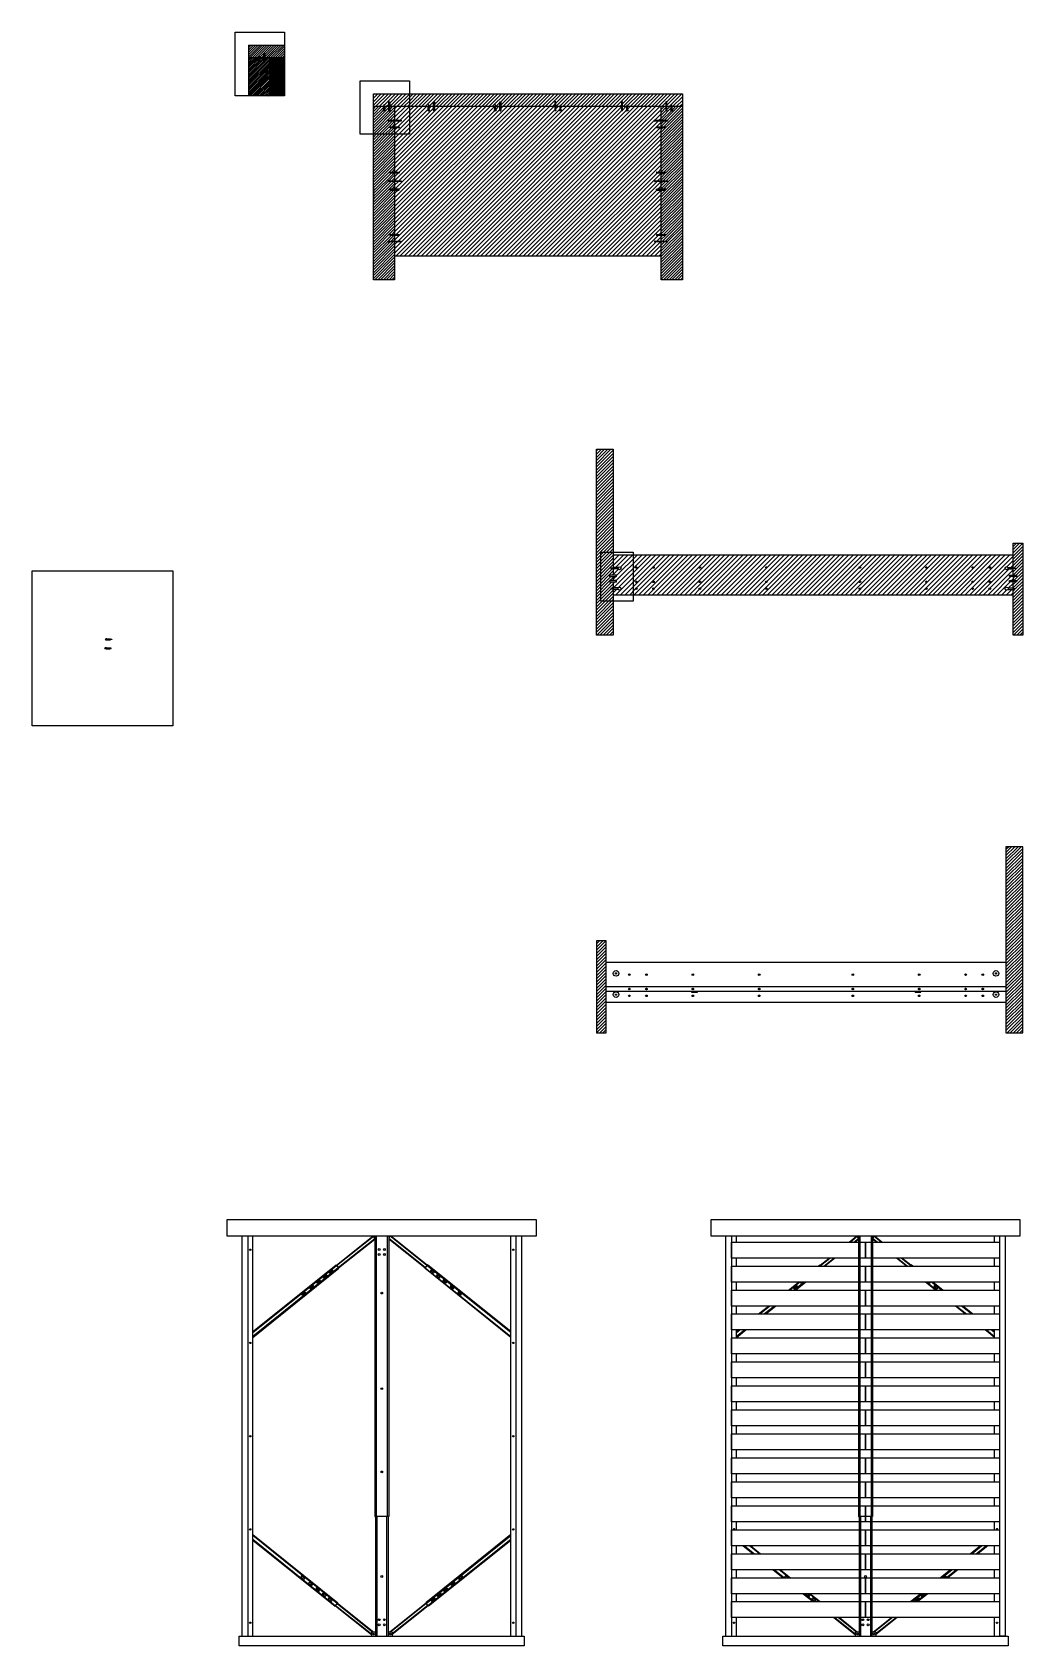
# Model space of a CAD drawing. Header units: inches. Extents: x 342 to 2460, y 60 to 1757.
# Drawn here: x 425 to 921, y 60 to 868 of the extents above; entities that cross this region are included whole.
import ezdxf

# ---------------------------------------------------------------- set-up
doc = ezdxf.new("R2010")
doc.units = ezdxf.units.IN
doc.header["$MEASUREMENT"] = 0
doc.layers.get('0').update_dxf_attribs({"color": 11})
for name, color, linetype in [('A-ANNO-DIMS', 3, 'Continuous'), ('Dettagli', 141, 'Continuous'), ('PARTICOLARI', 30, 'Continuous'), ('viti', 41, 'Continuous')]:
    doc.layers.add(name, color=color, linetype=linetype)

# ---------------------------------------------------------------- blocks, each defined once
blk = doc.blocks.new('101356 no dettaglio')
at = {"layer": 'Dettagli'}
for points in [[(772.94, 827.31, -0.156305), (772.94, 827.33), (773, 827.41, -0.251337), (773.06, 827.44), (773.31, 827.44, -0.250678), (773.38, 827.41), (773.43, 827.33, -0.146167), (773.44, 827.31)], [(772.94, 823.02, 0.149793), (772.94, 823), (773, 822.92, 0.251337), (773.06, 822.88), (773.31, 822.88, 0.250678), (773.38, 822.92), (773.43, 822.99, 0.152471), (773.44, 823.02)]]:
    blk.add_lwpolyline(points, format="xyb", dxfattribs=at)
for points in [[(772.94, 827.32), (773.43, 827.32)], [(772.94, 823.02), (772.94, 827.31)], [(773.44, 827.31), (773.44, 823.02)], [(773.43, 823.01), (772.94, 823.01)]]:
    blk.add_lwpolyline(points, dxfattribs=at)
blk = doc.blocks.new('101356 dettaglio')
for p, q in [((773.8, 827.22), (773.81, 823.12)), ((773.93, 827.22), (773.93, 823.12)), ((774.05, 827.22), (774.05, 823.12))]:
    blk.add_line(p, q)
for points in [[(773.68, 827.33, -0.156305), (773.68, 827.35), (773.74, 827.43, -0.251337), (773.81, 827.47), (774.05, 827.47, -0.250678), (774.12, 827.43), (774.17, 827.35, -0.146167), (774.18, 827.33)], [(773.68, 823.04, 0.149793), (773.68, 823.02), (773.74, 822.94, 0.251337), (773.81, 822.9), (774.05, 822.9, 0.250678), (774.12, 822.94), (774.17, 823.02, 0.152471), (774.18, 823.04)]]:
    blk.add_lwpolyline(points, format="xyb")
for points in [[(773.68, 827.34), (774.18, 827.34)], [(773.68, 823.04), (773.68, 827.33)], [(774.18, 827.33), (774.18, 823.04)], [(774.18, 823.03), (773.68, 823.03)]]:
    blk.add_lwpolyline(points)
blk = doc.blocks.new('106940 no dettagli')
for points in [[(767.81, 818.06), (767.81, 817.66), (767.91, 817.66), (767.91, 818.06), (767.81, 818.06)], [(768.11, 817.96), (767.91, 817.96)], [(768.11, 817.76), (767.91, 817.76)], [(774.01, 817.96), (774.21, 817.96)], [(774.01, 817.76), (774.21, 817.76)], [(774.31, 818.06), (774.31, 817.66), (774.21, 817.66), (774.21, 818.06), (774.31, 818.06)]]:
    blk.add_lwpolyline(points)
blk.add_lwpolyline([(768.11, 817.86), (768.11, 818.06), (774.01, 818.06), (774.01, 817.66), (768.11, 817.66)], close=True)
blk = doc.blocks.new('106940 dettagli')
for p, q in [((767.86, 819.57), (767.86, 819.17)), ((774.26, 819.57), (774.26, 819.17))]:
    blk.add_line(p, q)
for points in [[(767.81, 819.57), (767.81, 819.17), (767.91, 819.17), (767.91, 819.57), (767.81, 819.57)], [(768.11, 819.47), (767.91, 819.47)], [(768.11, 819.27), (767.91, 819.27)], [(774.01, 819.47), (774.21, 819.47)], [(774.01, 819.27), (774.21, 819.27)], [(774.31, 819.57), (774.31, 819.17), (774.21, 819.17), (774.21, 819.57), (774.31, 819.57)]]:
    blk.add_lwpolyline(points)
blk.add_lwpolyline([(768.11, 819.37), (768.11, 819.57), (774.01, 819.57), (774.01, 819.17), (768.11, 819.17)], close=True)

msp = doc.modelspace()

# ---------------------------------------------------------------- hatches: boundary and pattern name
h = msp.add_hatch()
h.set_pattern_fill('ANSI31', color=61, scale=6.5)
h.paths.add_polyline_path([(551.61, 861.24), (533.58, 861.24), (533.58, 855.04), (538.86, 855.04), (538.86, 855.79), (539.01, 855.79), (539.01, 855.04), (541.28, 855.04), (541.28, 857.19), (541.34, 857.28, -0.251337), (541.41, 857.32), (541.65, 857.32, -0.250678), (541.72, 857.28), (541.78, 857.19), (541.78, 857.19), (541.78, 855.04), (551.61, 855.04)])
h = msp.add_hatch()
h.set_pattern_fill('ANSI31', color=61, scale=5)
h.paths.add_polyline_path([(544.18, 855.04), (541.78, 855.04), (541.78, 852.88), (541.72, 852.79, -0.250678), (541.65, 852.76), (541.41, 852.76, -0.251337), (541.34, 852.79), (541.28, 852.88), (541.28, 855.04), (538.71, 855.04), (538.71, 853.44, -0.568292), (539.39, 853.03, -1), (538.47, 853.03, -0.275273), (538.71, 853.44), (538.71, 855.04), (533.58, 855.04), (533.58, 835.85), (538.35, 835.85), (541.72, 835.85), (544.18, 835.85), (544.18, 844.34), (542.03, 844.34), (541.94, 844.4, -0.250678), (541.9, 844.46), (541.9, 844.71, -0.251337), (541.94, 844.78), (542.03, 844.84), (544.18, 844.84), (544.18, 847.64), (541.23, 847.64), (541.23, 847.74), (541.03, 847.74), (541.03, 847.64), (540.93, 847.64), (540.93, 848.04), (541.03, 848.04), (541.03, 847.94), (541.23, 847.94), (541.23, 848.04), (544.18, 848.04)])
edge = h.paths.add_edge_path(flags=17)
edge.add_line((539.15, 853.44), (539.15, 855.03))
h = msp.add_hatch()
h.set_pattern_fill('ANSI31', color=61, scale=4)
h.paths.add_polyline_path([(551.61, 855.04), (544.18, 855.04), (544.18, 848.04), (547.13, 848.04), (547.13, 847.94), (547.33, 847.94), (547.33, 848.04), (547.43, 848.04), (547.43, 847.64), (547.33, 847.64), (547.33, 847.74), (547.13, 847.74), (547.13, 847.64), (544.18, 847.64), (544.18, 844.84), (546.34, 844.84), (546.43, 844.78, -0.251337), (546.47, 844.71), (546.47, 844.46, -0.250678), (546.43, 844.4), (546.34, 844.34), (546.34, 844.34), (544.18, 844.34), (544.18, 835.85), (551.61, 835.85)])
h = msp.add_hatch()
h.set_pattern_fill('ANSI31', color=61, scale=10)
h.paths.add_polyline_path([(614.08, 836.87), (596.06, 836.87), (596.06, 830.67), (601.33, 830.67), (601.33, 831.42), (601.48, 831.42), (601.48, 830.67), (601.62, 830.67), (603.75, 830.67), (603.75, 832.95), (604.17, 832.95), (604.25, 832.82), (604.25, 832.82), (604.25, 830.67), (614.08, 830.67)])
h = msp.add_hatch()
h.set_pattern_fill('ANSI31', color=61, scale=10)
h.paths.add_polyline_path([(750.54, 836.87), (614.08, 836.87), (614.08, 830.67), (623.59, 830.67), (623.59, 831.42), (623.74, 831.42), (623.74, 830.67), (623.88, 830.67), (626.01, 830.67), (626.01, 832.82), (626.07, 832.91, -0.251337), (626.14, 832.95), (626.39, 832.95, -0.250678), (626.46, 832.91), (626.51, 832.82), (626.51, 832.82), (626.51, 830.67), (656.91, 830.67), (656.91, 831.42), (657.06, 831.42), (657.06, 830.67), (657.21, 830.67), (659.33, 830.67), (659.33, 832.82), (659.39, 832.91, -0.251337), (659.46, 832.95), (659.71, 832.95, -0.250678), (659.78, 832.91), (659.84, 832.82), (659.83, 832.82), (659.83, 830.67), (686.76, 830.67), (686.76, 832.82), (686.82, 832.91, -0.250678), (686.89, 832.95), (687.13, 832.95, -0.251337), (687.2, 832.91), (687.26, 832.82), (687.26, 832.82, -0.070686), (687.26, 832.81), (687.26, 830.67), (689.54, 830.67), (689.54, 831.42), (689.68, 831.42), (689.68, 830.67), (689.83, 830.67), (720.08, 830.67), (720.08, 832.82), (720.14, 832.91, -0.250678), (720.21, 832.95), (720.45, 832.95, -0.251337), (720.52, 832.91), (720.58, 832.82), (720.58, 832.82, -0.070686), (720.58, 832.81), (720.58, 830.67), (722.86, 830.67), (722.86, 831.42), (723, 831.42), (723, 830.67), (723.15, 830.67), (742.34, 830.67), (742.34, 832.82), (742.4, 832.91, -0.250678), (742.47, 832.95), (742.71, 832.95, -0.251337), (742.78, 832.91), (742.84, 832.82), (742.84, 832.82, -0.070686), (742.84, 832.81), (742.84, 830.67), (745.12, 830.67), (745.12, 831.42), (745.26, 831.42), (745.26, 830.67), (745.41, 830.67), (750.54, 830.67)])
h = msp.add_hatch()
h.set_pattern_fill('ANSI31', color=61, scale=8)
h.paths.add_polyline_path([(606.66, 830.67), (604.25, 830.67), (604.25, 828.51), (604.17, 828.38), (603.84, 828.38), (603.75, 828.51), (603.75, 830.67), (601.62, 830.67), (601.62, 829.07, -0.275273), (601.87, 828.66, -1), (600.94, 828.66, -0.275273), (601.19, 829.07), (601.19, 830.67), (596.06, 830.67), (596.06, 816.68), (600.82, 816.68), (604.19, 816.68), (606.66, 816.68), (606.66, 819.97), (604.5, 819.97), (604.37, 820.05), (604.37, 820.38), (604.5, 820.47), (606.66, 820.47), (606.66, 823.27), (603.71, 823.27), (603.71, 823.37), (603.51, 823.37), (603.51, 823.27), (603.41, 823.27), (603.41, 823.67), (603.51, 823.67), (603.51, 823.57), (603.71, 823.57), (603.71, 823.67), (606.66, 823.67)])
h = msp.add_hatch()
h.set_pattern_fill('ANSI31', color=61, scale=12)
h.paths.add_polyline_path([(739.94, 819.97), (737.78, 819.97), (737.78, 820.47), (739.94, 820.47), (739.94, 823.27), (736.99, 823.27), (736.99, 823.47), (736.99, 823.67), (739.94, 823.67), (739.94, 830.67), (723.15, 830.67), (723.15, 829.07, -0.275273), (723.39, 828.66, -1), (722.47, 828.66, -0.275273), (722.71, 829.07), (722.71, 830.67), (720.58, 830.67), (720.58, 828.51), (720.08, 828.51), (720.08, 830.67), (689.83, 830.67), (689.83, 829.07, -0.275273), (690.07, 828.66, -1), (689.15, 828.66, -0.275273), (689.39, 829.07), (689.39, 830.67), (687.26, 830.67), (687.26, 828.51), (686.76, 828.51), (686.76, 830.67), (659.83, 830.67), (659.83, 828.51), (659.33, 828.51), (659.33, 830.67), (657.21, 830.67), (657.21, 829.07, -0.275273), (657.45, 828.66, -1), (656.53, 828.66, -0.275273), (656.77, 829.07), (656.77, 830.67), (626.51, 830.67), (626.51, 828.51), (626.01, 828.51), (626.01, 830.67), (623.88, 830.67), (623.88, 829.07, -0.275273), (624.13, 828.66, -1), (623.21, 828.66, -0.275273), (623.45, 829.07), (623.45, 830.67), (614.08, 830.67), (614.08, 816.68), (606.66, 816.68), (606.66, 797.78), (608.81, 797.78), (608.81, 797.28), (606.66, 797.28), (606.66, 793.47), (609.61, 793.47), (609.81, 793.37), (609.61, 793.37), (609.61, 793.07), (606.66, 793.07), (606.66, 766.57), (608.81, 766.57), (608.81, 766.07), (606.66, 766.07), (606.66, 763.27), (609.61, 763.27), (609.81, 763.17), (609.61, 763.17), (609.61, 762.87), (606.66, 762.87), (606.66, 755.87), (739.94, 755.87), (739.94, 762.87), (736.99, 762.87), (736.99, 763.07), (736.99, 763.27), (739.94, 763.27), (739.94, 766.07), (737.78, 766.07), (737.78, 766.57), (739.94, 766.57), (739.94, 788.75), (737.78, 788.75), (737.78, 789.25), (739.94, 789.25), (739.94, 793.07), (736.99, 793.07), (736.99, 793.27), (736.99, 793.47), (739.94, 793.47), (739.94, 797.28), (737.78, 797.28), (737.78, 797.78), (739.94, 797.78)])
h.paths.add_polyline_path([(608.94, 789.13), (608.94, 788.84), (608.81, 788.75), (608.81, 788.83, -0.626617), (608.82, 788.76), (608.9, 788.81, 0.251337), (608.94, 788.88), (608.94, 789.13), (608.86, 789.21, -0.412379)], flags=16)
h.paths.add_polyline_path([(736.69, 793.47), (736.79, 793.47), (736.79, 793.07), (736.69, 793.07)], flags=16)
h.paths.add_polyline_path([(736.69, 823.27), (736.69, 823.67), (736.79, 823.67), (736.79, 823.27)], flags=16)
h.paths.add_polyline_path([(736.69, 763.27), (736.79, 763.27), (736.79, 762.87), (736.69, 762.87)], flags=16)
h.paths.add_polyline_path([(614.08, 830.67), (606.66, 830.67), (606.66, 823.67), (609.61, 823.67), (609.61, 823.57), (609.61, 823.27), (606.66, 823.27), (606.66, 820.47), (608.81, 820.47), (608.81, 819.97), (606.66, 819.97), (606.66, 816.68), (614.08, 816.68)])
h.paths.add_polyline_path([(609.91, 823.27), (609.81, 823.27), (609.81, 823.67), (609.91, 823.67)], flags=16)
h = msp.add_hatch()
h.set_pattern_fill('ANSI31', color=61, scale=8)
h.paths.add_polyline_path([(750.54, 830.67), (745.41, 830.67), (745.41, 829.07, -0.275273), (745.65, 828.66, -1), (744.73, 828.66, -0.275273), (744.97, 829.07), (744.97, 830.67), (742.84, 830.67), (742.84, 828.51), (742.34, 828.51), (742.34, 828.51), (742.34, 830.67), (739.94, 830.67), (739.94, 823.67), (742.89, 823.67), (742.89, 823.57), (743.09, 823.57), (743.09, 823.67), (743.19, 823.67), (743.19, 823.27), (743.09, 823.27), (743.09, 823.37), (742.89, 823.37), (742.89, 823.27), (739.94, 823.27), (739.94, 820.47), (742.09, 820.47), (742.18, 820.41, -0.251337), (742.22, 820.34), (742.22, 820.09, -0.250678), (742.18, 820.02), (742.09, 819.97), (742.09, 819.97), (739.94, 819.97), (739.94, 797.78), (742.1, 797.78), (742.18, 797.72, -0.251337), (742.22, 797.65), (742.22, 797.4, -0.250678), (742.18, 797.33), (742.1, 797.28), (742.1, 797.28), (739.94, 797.28), (739.94, 793.47), (742.89, 793.47), (742.89, 793.37), (743.09, 793.37), (743.09, 793.47), (743.19, 793.47), (743.19, 793.07), (743.09, 793.07), (743.09, 793.17), (742.89, 793.17), (742.89, 793.07), (739.94, 793.07), (739.94, 789.87), (739.94, 789.25), (742.1, 789.25), (742.18, 789.2, -0.250678), (742.22, 789.13), (742.22, 788.88, -0.251337), (742.18, 788.81), (742.1, 788.75), (742.1, 788.76, -0.070686), (742.08, 788.75), (739.94, 788.75), (739.94, 766.57), (742.1, 766.57), (742.18, 766.51, -0.251337), (742.22, 766.44), (742.22, 766.19, -0.250678), (742.18, 766.12), (742.1, 766.07), (742.1, 766.07), (739.94, 766.07), (739.94, 763.27), (742.89, 763.27), (742.89, 763.17), (743.09, 763.17), (743.09, 763.27), (743.19, 763.27), (743.19, 762.87), (743.09, 762.87), (743.09, 762.97), (742.89, 762.97), (742.89, 762.87), (739.94, 762.87), (739.94, 743.87), (750.54, 743.87)])
h = msp.add_hatch()
h.set_pattern_fill('ANSI31', color=61, scale=8)
h.paths.add_polyline_path([(606.66, 793.07), (603.71, 793.07), (603.71, 793.17), (603.51, 793.17), (603.51, 793.07), (603.41, 793.07), (603.41, 793.47), (603.51, 793.47), (603.51, 793.37), (603.71, 793.37), (603.71, 793.47), (606.66, 793.47), (606.66, 797.28), (604.5, 797.28), (604.41, 797.33, -0.250678), (604.38, 797.4), (604.38, 797.65, -0.251337), (604.41, 797.72), (604.5, 797.78), (606.66, 797.78), (606.66, 816.68), (604.19, 816.68), (600.82, 816.68), (596.06, 816.68), (596.06, 743.87), (606.66, 743.87), (606.66, 762.87), (603.71, 762.87), (603.71, 762.97), (603.51, 762.97), (603.51, 762.87), (603.41, 762.87), (603.41, 763.27), (603.51, 763.27), (603.51, 763.17), (603.71, 763.17), (603.71, 763.27), (606.66, 763.27), (606.66, 766.07), (604.5, 766.07), (604.41, 766.12, -0.250678), (604.38, 766.19), (604.38, 766.44, -0.251337), (604.41, 766.51), (604.5, 766.57), (606.66, 766.57), (606.66, 788.75), (604.5, 788.75), (604.5, 789.26), (604.5, 789.25), (606.66, 789.25)])
h = msp.add_hatch()
h.set_pattern_fill('ANSI31', color=61, scale=9)
h.paths.add_polyline_path([(912.38, 367.19), (920.74, 367.19), (920.74, 460.19), (912.38, 460.19)])
h.paths.add_polyline_path([(712.38, 413.19), (707.54, 413.19), (707.54, 367.19), (712.38, 367.19), (712.38, 397.69)])
h = msp.add_hatch()
h.set_pattern_fill('ANSI31', color=256)
h.set_pattern_definition([(45, (-211.9646, 1e-09), (-0.088388348, 0.088388348), [])])
h.paths.add_polyline_path([(755.13, 387.54), (755.13, 387.74), (758.09, 387.74), (758.09, 387.54)])
h.paths.add_polyline_path([(866.91, 387.54), (866.91, 387.74), (869.87, 387.74), (869.87, 387.54)])
at = {"layer": 'A-ANNO-DIMS'}
h = msp.add_hatch(dxfattribs=at)
h.set_pattern_fill('ANSI31', color=61, scale=9)
h.paths.add_polyline_path([(715.91, 659.14), (707.54, 659.14), (707.54, 566.14), (715.91, 566.14), (715.91, 583.12), (709.75, 583.12), (709.75, 607.67), (715.91, 607.67)])
h.paths.add_polyline_path([(715.91, 607.67), (709.75, 607.67), (709.75, 583.12), (715.91, 583.12), (715.91, 589.21), (714.7, 589.21), (714.7, 589.45), (715.91, 589.45), (715.91, 592.72), (714.25, 592.79, -0.414214), (714.13, 592.9), (714.13, 593.31), (714.31, 593.43), (715.91, 593.43), (715.91, 595.43), (714.25, 595.5, -0.414214), (714.13, 595.61), (714.13, 596.02), (714.31, 596.14), (715.91, 596.14), (715.91, 599.42), (714.7, 599.42), (714.7, 599.66), (715.91, 599.66), (715.91, 599.89)], flags=17)
h.paths.add_polyline_path([(920.74, 612.14), (915.91, 612.14), (915.91, 599.66), (917.11, 599.66), (917.11, 599.42), (915.91, 599.42), (915.91, 596.64), (915.91, 596.14), (915.91, 596.14), (917.56, 596.08, -0.414214), (917.68, 595.96), (917.68, 595.55), (917.5, 595.43), (915.91, 595.43), (915.91, 593.43), (915.91, 593.43), (917.56, 593.37, -0.414214), (917.68, 593.25), (917.68, 592.84), (917.5, 592.72), (915.91, 592.72), (915.91, 589.45), (917.11, 589.45), (917.11, 589.21), (915.91, 589.21), (915.91, 566.14), (920.74, 566.14)])
h = msp.add_hatch(dxfattribs=at)
h.set_pattern_fill('ANSI31', color=61, scale=13)
h.paths.add_polyline_path([(915.91, 593.43), (915.91, 595.43), (914.13, 595.43), (914.13, 596.14), (915.91, 596.14), (915.91, 596.64), (915.91, 599.19), (913.34, 599.19, -0.77822), (911.96, 599.54, -0.77822), (913.34, 599.89), (915.91, 599.89), (915.91, 606.14), (725.95, 606.14), (725.95, 586.14), (915.91, 586.14), (915.91, 588.98), (913.34, 588.98, -0.77822), (911.96, 589.33, -0.77822), (913.34, 589.68), (915.91, 589.68), (915.91, 592.72), (914.13, 592.72), (914.13, 593.43)])
h.paths.add_polyline_path([(792.11, 592.74, -1), (792.91, 592.74, -1)], flags=16)
h.paths.add_polyline_path([(792.11, 589.34, -1), (792.91, 589.34, -1)], flags=16)
h.paths.add_polyline_path([(792.11, 599.94, -1), (792.91, 599.94, -1)], flags=16)
h.paths.add_polyline_path([(839.71, 592.74, -1), (838.91, 592.74, -1)], flags=16)
h.paths.add_polyline_path([(839.71, 589.34, -1), (838.91, 589.34, -1)], flags=16)
h.paths.add_polyline_path([(839.71, 599.94, -1), (838.91, 599.94, -1)], flags=16)
h.paths.add_polyline_path([(758.91, 592.74, -1), (759.71, 592.74, -1)], flags=16)
h.paths.add_polyline_path([(758.91, 589.34, -1), (759.71, 589.34, -1)], flags=16)
h.paths.add_polyline_path([(758.91, 599.94, -1), (759.71, 599.94, -1)], flags=16)
h.paths.add_polyline_path([(872.91, 592.74, -1), (872.11, 592.74, -1)], flags=16)
h.paths.add_polyline_path([(872.91, 589.34, -1), (872.11, 589.34, -1)], flags=16)
h.paths.add_polyline_path([(872.91, 599.94, -1), (872.11, 599.94, -1)], flags=16)
h.paths.add_polyline_path([(735.71, 592.74, -1), (736.51, 592.74, -1)], flags=16)
h.paths.add_polyline_path([(735.71, 589.34, -1), (736.51, 589.34, -1)], flags=16)
h.paths.add_polyline_path([(735.71, 599.94, -1), (736.51, 599.94, -1)], flags=16)
h.paths.add_polyline_path([(727.11, 592.74, -1), (727.91, 592.74, -1)], flags=16)
h.paths.add_polyline_path([(727.11, 589.34, -1), (727.91, 589.34, -1)], flags=16)
h.paths.add_polyline_path([(727.11, 599.94, -1), (727.91, 599.94, -1)], flags=16)
h.paths.add_polyline_path([(896.11, 592.74, -1), (895.31, 592.74, -1)], flags=16)
h.paths.add_polyline_path([(896.11, 589.34, -1), (895.31, 589.34, -1)], flags=16)
h.paths.add_polyline_path([(896.11, 599.94, -1), (895.31, 599.94, -1)], flags=16)
h.paths.add_polyline_path([(904.71, 592.74, -1), (903.91, 592.74, -1)], flags=16)
h.paths.add_polyline_path([(904.71, 589.34, -1), (903.91, 589.34, -1)], flags=16)
h.paths.add_polyline_path([(904.71, 599.94, -1), (903.91, 599.94, -1)], flags=16)
h.paths.add_polyline_path([(725.95, 606.14), (715.91, 606.14), (715.91, 599.89), (718.47, 599.89, -0.77822), (719.85, 599.54, -0.77822), (718.47, 599.19), (715.91, 599.19), (715.91, 596.14), (717.5, 596.14), (717.63, 596.06, -0.251337), (717.68, 595.96), (717.68, 595.61, -0.250678), (717.63, 595.52), (717.5, 595.43), (715.91, 595.43), (715.91, 593.43), (717.5, 593.43), (717.63, 593.35, -0.251337), (717.68, 593.25), (717.68, 592.9, -0.250678), (717.63, 592.81), (717.5, 592.72), (715.91, 592.72), (715.91, 589.68), (718.47, 589.68, -0.77822), (719.85, 589.33, -0.77822), (718.47, 588.98), (715.91, 588.98), (715.91, 586.14), (725.95, 586.14)])

# ---------------------------------------------------------------- linework, layer by layer
at = {"color": 200}
for p, q in [((533.58, 861.24), (551.61, 861.24)), ((533.58, 861.24), (533.58, 835.85)), ((533.58, 855.04), (541.28, 855.04)), ((541.78, 855.04), (551.61, 855.04))]:
    msp.add_line(p, q, dxfattribs=at)
for p, q in [((596.06, 743.87), (596.06, 836.87)), ((596.06, 836.87), (750.54, 836.87)), ((614.08, 836.87), (614.08, 830.67)), ((750.54, 836.87), (750.54, 743.87)), ((750.54, 836.87), (750.54, 830.67)), ((596.06, 830.67), (603.75, 830.67)), ((604.25, 830.67), (626.01, 830.67)), ((606.66, 830.67), (606.66, 823.67)), ((626.51, 830.67), (659.33, 830.67)), ((659.83, 830.67), (686.76, 830.67)), ((687.26, 830.67), (720.08, 830.67)), ((720.58, 830.67), (742.34, 830.67)), ((742.84, 830.67), (750.54, 830.67)), ((606.66, 823.27), (606.66, 820.47)), ((606.66, 819.97), (606.66, 797.78)), ((606.66, 797.28), (606.66, 793.47)), ((606.66, 793.07), (606.66, 789.25)), ((596.06, 789.87), (596.06, 783.67)), ((606.66, 788.75), (606.66, 766.57)), ((606.66, 766.07), (606.66, 763.27)), ((606.66, 762.87), (606.66, 755.87)), ((606.66, 762.87), (606.66, 743.87)), ((739.94, 743.87), (739.94, 762.87)), ((606.66, 755.87), (739.94, 755.87)), ((606.66, 743.87), (596.06, 743.87)), ((750.54, 743.87), (739.94, 743.87)), ((915.91, 606.14), (715.91, 606.14)), ((915.91, 586.14), (715.91, 586.14)), ((712.38, 402.44), (912.38, 402.44)), ((712.38, 388.04), (912.38, 388.04)), ((712.38, 382.44), (912.38, 382.44)), ((533.2, 265.31), (533.2, 65.31)), ((535.7, 65.31), (535.7, 265.31)), ((577.51, 250.84), (595.69, 265.31)), ((577.66, 250.65), (596.07, 265.31)), ((578.42, 249.71), (596.7, 264.26)), ((578.57, 249.52), (596.7, 263.95)), ((596.7, 265.31), (596.7, 125.16)), ((597.4, 265.31), (597.4, 125.16)), ((603, 265.31), (603, 125.16)), ((603.7, 265.31), (603.7, 125.16)), ((622, 249.7), (603.71, 264.26)), ((621.84, 249.51), (603.71, 263.95)), ((622.75, 250.65), (604.34, 265.3)), ((622.9, 250.84), (604.73, 265.3)), ((664.7, 65.31), (664.7, 265.31)), ((667.2, 265.31), (667.2, 65.31)), ((775.14, 265.31), (775.14, 65.31)), ((777.64, 262.43), (777.64, 265.31)), ((834.01, 262.43), (837.62, 265.31)), ((834.39, 262.43), (838.01, 265.31)), ((836.33, 262.43), (838.64, 264.26)), ((836.73, 262.43), (838.64, 263.95)), ((838.64, 265.31), (838.64, 125.16)), ((839.34, 265.31), (839.34, 125.16)), ((844.94, 265.31), (844.94, 125.16)), ((845.64, 265.31), (845.64, 125.16)), ((847.95, 262.43), (845.65, 264.26)), ((847.55, 262.43), (845.65, 263.95)), ((849.89, 262.43), (846.28, 265.3)), ((850.27, 262.43), (846.66, 265.3)), ((906.64, 262.43), (906.64, 265.31)), ((909.14, 265.31), (909.14, 65.31)), ((535.7, 217.64), (577.36, 251.03)), ((535.7, 217.15), (577.59, 250.74)), ((577.36, 251.03), (578.73, 249.32)), ((623.06, 251.03), (621.69, 249.32)), ((664.7, 217.15), (622.83, 250.74)), ((664.7, 217.65), (623.06, 251.03)), ((777.64, 250.43), (777.64, 254.43)), ((818.53, 250.43), (819.29, 251.03)), ((819.13, 250.43), (819.52, 250.74)), ((819.29, 251.03), (819.78, 250.43)), ((819.45, 250.84), (823.96, 254.43)), ((819.6, 250.65), (824.34, 254.43)), ((821.25, 250.43), (826.28, 254.43)), ((821.65, 250.43), (826.68, 254.43)), ((862.63, 250.43), (857.6, 254.43)), ((863.03, 250.43), (858, 254.43)), ((864.69, 250.65), (859.94, 254.43)), ((864.84, 250.84), (860.33, 254.43)), ((864.99, 251.03), (864.51, 250.43)), ((865.16, 250.43), (864.76, 250.74)), ((865.75, 250.43), (864.99, 251.03)), ((906.64, 250.43), (906.64, 254.43)), ((578.48, 249.62), (535.7, 215.15)), ((535.7, 214.65), (578.73, 249.32)), ((664.7, 214.66), (621.69, 249.32)), ((621.93, 249.62), (664.7, 215.16)), ((777.64, 238.41), (777.64, 242.43)), ((803.54, 238.41), (808.55, 242.43)), ((804.14, 238.41), (809.15, 242.43)), ((811.48, 242.43), (806.5, 238.41)), ((807.12, 238.41), (812.1, 242.43)), ((877.16, 238.41), (872.18, 242.43)), ((872.8, 242.43), (877.79, 238.41)), ((880.14, 238.41), (875.13, 242.43)), ((880.74, 238.41), (875.73, 242.43)), ((906.64, 238.41), (906.64, 242.43)), ((777.64, 226.45), (777.64, 230.41)), ((788.62, 226.45), (793.56, 230.41)), ((789.23, 226.45), (794.17, 230.41)), ((796.57, 230.41), (791.65, 226.45)), ((792.27, 226.45), (797.19, 230.41)), ((892.01, 226.45), (887.09, 230.41)), ((887.71, 230.41), (892.63, 226.45)), ((895.05, 226.45), (890.11, 230.41)), ((895.66, 226.45), (890.72, 230.41)), ((906.64, 226.45), (906.64, 230.41)), ((777.64, 214.65), (782.34, 218.45)), ((777.64, 217.64), (778.64, 218.45)), ((777.64, 217.15), (779.26, 218.45)), ((781.72, 218.45), (777.64, 215.15)), ((777.64, 214.46), (777.64, 218.45)), ((906.64, 214.66), (901.94, 218.45)), ((902.56, 218.45), (906.64, 215.16)), ((906.64, 217.15), (905.02, 218.45)), ((906.64, 217.65), (905.64, 218.45)), ((906.64, 214.46), (906.64, 218.45)), ((777.64, 202.46), (777.64, 206.46)), ((906.64, 202.46), (906.64, 206.46)), ((777.64, 190.44), (777.64, 194.46)), ((906.64, 190.44), (906.64, 194.46)), ((777.64, 178.48), (777.64, 182.44)), ((906.64, 178.48), (906.64, 182.44)), ((777.64, 166.48), (777.64, 170.48)), ((906.64, 166.48), (906.64, 170.48)), ((777.64, 154.47), (777.64, 158.48)), ((906.64, 154.47), (906.64, 158.48)), ((777.64, 142.45), (777.64, 146.47)), ((906.64, 142.45), (906.64, 146.47)), ((777.64, 130.49), (777.64, 134.45)), ((906.64, 130.49), (906.64, 134.45)), ((596.7, 125.16), (597.4, 125.16)), ((597.06, 125.16), (597.06, 65.31)), ((597.06, 125.16), (597.06, 125.16)), ((597.4, 125.16), (597.76, 125.16)), ((597.76, 125.16), (597.76, 65.31)), ((603.7, 125.16), (597.76, 125.16)), ((602.65, 125.16), (602.65, 65.31)), ((603.35, 125.16), (603.35, 65.31)), ((777.64, 118.51), (777.64, 122.49)), ((838.64, 125.16), (839.34, 125.16)), ((839, 125.16), (839, 65.31)), ((839, 125.16), (839, 125.16)), ((839.34, 125.16), (839.7, 125.16)), ((839.7, 125.16), (839.7, 65.31)), ((845.64, 125.16), (839.7, 125.16)), ((844.59, 125.16), (844.59, 65.31)), ((845.29, 125.16), (845.29, 65.31)), ((906.64, 118.51), (906.64, 122.49)), ((535.7, 116.2), (578.23, 81.94)), ((577.99, 81.63), (535.7, 115.7)), ((535.7, 113.71), (577.09, 80.51)), ((535.7, 113.21), (576.86, 80.22)), ((664.7, 116.19), (622.19, 81.93)), ((622.43, 81.63), (664.7, 115.69)), ((664.7, 113.7), (623.33, 80.51)), ((664.7, 113.2), (623.56, 80.22)), ((777.64, 106.5), (777.64, 110.51)), ((781.02, 110.51), (786.01, 106.5)), ((781.63, 110.51), (786.63, 106.5)), ((789.05, 106.5), (784.09, 110.51)), ((784.71, 110.51), (789.67, 106.5)), ((899.58, 110.51), (894.62, 106.5)), ((895.24, 106.5), (900.21, 110.51)), ((902.66, 110.51), (897.66, 106.5)), ((903.27, 110.51), (898.28, 106.5)), ((906.64, 106.5), (906.64, 110.51)), ((777.64, 94.48), (777.64, 98.5)), ((795.99, 98.5), (801, 94.48)), ((796.6, 98.5), (801.61, 94.48)), ((803.97, 94.48), (798.98, 98.5)), ((799.6, 98.5), (804.59, 94.48)), ((884.69, 98.5), (879.7, 94.48)), ((880.32, 94.48), (885.31, 98.5)), ((887.69, 98.5), (882.68, 94.48)), ((888.3, 98.5), (883.29, 94.48)), ((906.64, 94.48), (906.64, 98.5)), ((576.86, 80.22), (578.23, 81.94)), ((577.92, 81.55), (595.81, 67.31)), ((578.07, 81.74), (596.2, 67.31)), ((622.35, 81.74), (604.21, 67.31)), ((622.5, 81.55), (604.6, 67.3)), ((623.56, 80.22), (622.19, 81.93)), ((777.64, 82.52), (777.64, 86.48)), ((810.98, 86.48), (815.92, 82.52)), ((811.58, 86.48), (816.52, 82.52)), ((818.82, 82.52), (813.9, 86.48)), ((814.52, 86.48), (819.44, 82.52)), ((869.77, 86.48), (864.85, 82.52)), ((865.48, 82.52), (870.39, 86.48)), ((872.71, 86.48), (867.77, 82.52)), ((873.31, 86.48), (868.37, 82.52)), ((906.64, 82.52), (906.64, 86.48)), ((577.01, 80.42), (595.06, 66.05)), ((577.16, 80.6), (595.06, 66.36)), ((623.26, 80.6), (605.35, 66.35)), ((623.41, 80.41), (605.35, 66.05)), ((777.64, 65.31), (777.64, 74.52)), ((826.35, 74.52), (837, 66.05)), ((826.74, 74.52), (837, 66.36)), ((828.68, 74.52), (837.75, 67.31)), ((829.08, 74.52), (838.14, 67.31)), ((855.21, 74.52), (846.15, 67.31)), ((855.61, 74.52), (846.54, 67.3)), ((857.94, 74.52), (847.29, 66.05)), ((857.55, 74.52), (847.29, 66.35)), ((906.64, 65.31), (906.64, 74.52)), ((597.06, 67.31), (595.06, 67.31)), ((595.06, 67.31), (595.06, 65.31)), ((605.35, 67.31), (603.35, 67.31)), ((605.35, 67.31), (605.35, 65.31)), ((839, 67.31), (837, 67.31)), ((837, 67.31), (837, 65.31)), ((847.29, 67.31), (845.29, 67.31)), ((847.29, 67.31), (847.29, 65.31))]:
    msp.add_line(p, q)
for points in [[(544.18, 848.04), (544.18, 855.04)], [(544.18, 847.64), (544.18, 844.84)], [(544.18, 835.85), (544.18, 844.34)]]:
    msp.add_lwpolyline(points, dxfattribs=at)
for points in [[(606.66, 830.67), (606.66, 823.67)], [(739.94, 823.67), (739.94, 830.67)], [(606.66, 823.27), (606.66, 820.47)], [(606.66, 819.97), (606.66, 797.78)], [(739.94, 820.47), (739.94, 823.27)], [(739.94, 797.78), (739.94, 819.97)], [(606.66, 797.28), (606.66, 793.47)], [(606.66, 793.07), (606.66, 789.25)], [(739.94, 793.47), (739.94, 797.28)], [(739.94, 789.25), (739.94, 789.87), (739.94, 793.07)], [(606.66, 788.75), (606.66, 766.57)], [(739.94, 766.57), (739.94, 788.75)], [(606.66, 766.07), (606.66, 763.27)], [(739.94, 763.27), (739.94, 766.07)], [(715.91, 566.14), (715.91, 566.14), (715.91, 566.14), (715.91, 566.14), (707.54, 566.14), (707.54, 659.14), (715.91, 659.14), (715.91, 596.14)], [(915.91, 596.14), (915.91, 596.64), (915.91, 612.14), (920.74, 612.14), (920.74, 566.14), (915.91, 566.14), (915.91, 592.72)], [(715.91, 595.43), (715.91, 593.43)], [(715.91, 592.72), (715.91, 566.14)], [(915.91, 595.43), (915.91, 593.43)], [(912.38, 367.19), (912.38, 367.19), (912.38, 367.19), (912.38, 367.19), (920.74, 367.19), (920.74, 460.19), (912.38, 460.19), (912.38, 367.19)], [(810.72, 242.43), (810.02, 241.86), (809.64, 242.32), (809.77, 242.43)], [(873.56, 242.43), (874.26, 241.85), (874.64, 242.32), (874.51, 242.43)], [(803.21, 94.48), (802.07, 95.4), (801.7, 94.94), (802.26, 94.48)], [(881.08, 94.48), (882.21, 95.4), (882.59, 94.93), (882.03, 94.48)], [(812.46, 86.48), (812.35, 86.35), (813.92, 85.09), (814.29, 85.55), (813.14, 86.48)], [(871.83, 86.48), (871.94, 86.35), (870.37, 85.08), (869.99, 85.55), (871.15, 86.48)]]:
    msp.add_lwpolyline(points)
for points in [[(707.54, 413.19), (707.54, 367.19), (712.38, 367.19), (712.38, 397.69), (712.38, 413.19)], [(712.38, 390.24), (912.38, 390.23), (912.38, 387.73), (712.38, 387.74)], [(755.13, 387.54), (758.09, 387.54), (758.09, 387.74), (755.13, 387.74)], [(866.91, 387.54), (869.87, 387.54), (869.87, 387.74), (866.91, 387.74)], [(522.96, 273.67), (677.45, 273.67), (677.45, 265.31), (522.96, 265.31)], [(764.9, 273.67), (919.38, 273.67), (919.38, 265.31), (764.9, 265.31)], [(530.2, 65.31), (670.2, 65.31), (670.2, 265.31), (530.2, 265.31)], [(772.14, 65.31), (912.14, 65.31), (912.14, 265.31), (772.14, 265.31)], [(842.14, 262.43), (842.14, 254.43), (775.14, 254.43), (775.14, 262.43)], [(909.14, 262.43), (909.14, 254.43), (842.14, 254.43), (842.14, 262.43)], [(842.14, 250.43), (842.14, 242.43), (775.14, 242.43), (775.14, 250.43)], [(909.14, 250.43), (909.14, 242.43), (842.14, 242.43), (842.14, 250.43)], [(567.71, 242.32), (569.27, 243.59), (569.65, 243.12), (568.09, 241.86)], [(570.92, 244.9), (572.48, 246.17), (572.86, 245.71), (571.29, 244.44)], [(573.9, 247.33), (575.47, 248.6), (575.85, 248.13), (574.28, 246.86)], [(626.51, 247.33), (624.95, 248.59), (624.57, 248.13), (626.13, 246.86)], [(629.5, 244.9), (627.94, 246.17), (627.56, 245.7), (629.12, 244.44)], [(632.71, 242.32), (631.14, 243.58), (630.77, 243.12), (632.33, 241.85)], [(560.26, 236.32), (561.83, 237.59), (562.2, 237.12), (560.64, 235.85)], [(564.12, 239.43), (565.68, 240.69), (566.06, 240.23), (564.5, 238.96)], [(636.3, 239.42), (634.73, 240.69), (634.36, 240.23), (635.92, 238.96)], [(640.15, 236.32), (638.59, 237.58), (638.21, 237.12), (639.78, 235.85)], [(842.14, 238.41), (842.14, 230.41), (775.14, 230.41), (775.14, 238.41)], [(806.05, 239.43), (807.62, 240.69), (807.99, 240.23), (806.43, 238.96)], [(909.14, 238.41), (909.14, 230.41), (842.14, 230.41), (842.14, 238.41)], [(878.23, 239.42), (876.67, 240.69), (876.29, 240.23), (877.86, 238.96)], [(842.14, 226.45), (842.14, 218.45), (775.14, 218.45), (775.14, 226.45)], [(909.14, 226.45), (909.14, 218.45), (842.14, 218.45), (842.14, 226.45)], [(842.14, 214.46), (842.14, 206.46), (775.14, 206.46), (775.14, 214.46)], [(909.14, 214.46), (909.14, 206.46), (842.14, 206.46), (842.14, 214.46)], [(842.14, 202.46), (842.14, 194.46), (775.14, 194.46), (775.14, 202.46)], [(909.14, 202.46), (909.14, 194.46), (842.14, 194.46), (842.14, 202.46)], [(842.14, 190.44), (842.14, 182.44), (775.14, 182.44), (775.14, 190.44)], [(909.14, 190.44), (909.14, 182.44), (842.14, 182.44), (842.14, 190.44)], [(842.14, 178.48), (842.14, 170.48), (775.14, 170.48), (775.14, 178.48)], [(842.14, 178.48), (842.14, 170.48), (775.14, 170.48), (775.14, 178.48)], [(909.14, 178.48), (909.14, 170.48), (842.14, 170.48), (842.14, 178.48)], [(909.14, 178.48), (909.14, 170.48), (842.14, 170.48), (842.14, 178.48)], [(842.14, 166.48), (842.14, 158.48), (775.14, 158.48), (775.14, 166.48)], [(842.14, 166.48), (842.14, 158.48), (775.14, 158.48), (775.14, 166.48)], [(909.14, 166.48), (909.14, 158.48), (842.14, 158.48), (842.14, 166.48)], [(909.14, 166.48), (909.14, 158.48), (842.14, 158.48), (842.14, 166.48)], [(842.14, 154.47), (842.14, 146.47), (775.14, 146.47), (775.14, 154.47)], [(842.14, 154.47), (842.14, 146.47), (775.14, 146.47), (775.14, 154.47)], [(909.14, 154.47), (909.14, 146.47), (842.14, 146.47), (842.14, 154.47)], [(909.14, 154.47), (909.14, 146.47), (842.14, 146.47), (842.14, 154.47)], [(842.14, 142.45), (842.14, 134.45), (775.14, 134.45), (775.14, 142.45)], [(909.14, 142.45), (909.14, 134.45), (842.14, 134.45), (842.14, 142.45)], [(842.14, 130.49), (842.14, 122.49), (775.14, 122.49), (775.14, 130.49)], [(909.14, 130.49), (909.14, 122.49), (842.14, 122.49), (842.14, 130.49)], [(842.14, 118.51), (842.14, 110.51), (775.14, 110.51), (775.14, 118.51)], [(909.14, 118.51), (909.14, 110.51), (842.14, 110.51), (842.14, 118.51)], [(842.14, 106.5), (842.14, 98.5), (775.14, 98.5), (775.14, 106.5)], [(909.14, 106.5), (909.14, 98.5), (842.14, 98.5), (842.14, 106.5)], [(559.76, 94.94), (561.33, 93.67), (561.7, 94.14), (560.14, 95.4)], [(563.62, 91.83), (565.18, 90.56), (565.56, 91.03), (564, 92.3)], [(567.21, 88.94), (568.77, 87.67), (569.15, 88.13), (567.59, 89.4)], [(633.21, 88.93), (631.64, 87.67), (631.27, 88.13), (632.83, 89.4)], [(636.8, 91.83), (635.24, 90.56), (634.86, 91.03), (636.42, 92.29)], [(640.66, 94.93), (639.09, 93.67), (638.71, 94.13), (640.28, 95.4)], [(842.14, 94.48), (842.14, 86.48), (775.14, 86.48), (775.14, 94.48)], [(909.14, 94.48), (909.14, 86.48), (842.14, 86.48), (842.14, 94.48)], [(570.42, 86.35), (571.98, 85.09), (572.36, 85.55), (570.79, 86.82)], [(573.41, 83.93), (574.97, 82.66), (575.35, 83.13), (573.78, 84.39)], [(627.01, 83.92), (625.45, 82.66), (625.07, 83.12), (626.63, 84.39)], [(630, 86.35), (628.44, 85.08), (628.06, 85.55), (629.62, 86.82)], [(842.14, 82.52), (842.14, 74.52), (775.14, 74.52), (775.14, 82.52)], [(815.34, 83.93), (816.9, 82.66), (817.28, 83.13), (815.72, 84.39)], [(909.14, 82.52), (909.14, 74.52), (842.14, 74.52), (842.14, 82.52)], [(868.95, 83.92), (867.38, 82.66), (867.01, 83.12), (868.57, 84.39)], [(671.5, 60.47), (528.91, 60.47), (528.91, 65.31), (671.5, 65.31)], [(913.44, 60.47), (770.84, 60.47), (770.84, 65.31), (913.44, 65.31)]]:
    msp.add_lwpolyline(points, close=True)
for centre, radius in [((727.51, 599.94), 0.4), ((736.11, 599.94), 0.4), ((759.31, 599.94), 0.4), ((792.51, 599.94), 0.4), ((839.31, 599.94), 0.4), ((872.51, 599.94), 0.4), ((895.71, 599.94), 0.4), ((904.31, 599.94), 0.4), ((727.51, 592.74), 0.4), ((727.51, 589.34), 0.4), ((736.11, 592.74), 0.4), ((736.11, 589.34), 0.4), ((759.31, 592.74), 0.4), ((759.31, 589.34), 0.4), ((792.51, 592.74), 0.4), ((792.51, 589.34), 0.4), ((839.31, 592.74), 0.4), ((839.31, 589.34), 0.4), ((872.51, 592.74), 0.4), ((872.51, 589.34), 0.4), ((895.71, 592.74), 0.4), ((895.71, 589.34), 0.4), ((904.31, 592.74), 0.4), ((904.31, 589.34), 0.4), ((717.38, 396.84), 1.4), ((717.38, 396.84), 0.3), ((723.98, 396.24), 0.4), ((732.58, 396.24), 0.4), ((755.78, 396.24), 0.4), ((788.98, 396.24), 0.4), ((835.78, 396.24), 0.4), ((868.98, 396.24), 0.4), ((892.18, 396.24), 0.4), ((900.78, 396.24), 0.4), ((907.38, 396.84), 1.4), ((907.38, 396.84), 0.3), ((717.38, 386.24), 1.4), ((907.38, 386.24), 1.4), ((717.38, 386.24), 0.3), ((723.98, 385.64), 0.4), ((732.58, 385.64), 0.4), ((755.78, 385.64), 0.4), ((788.98, 385.64), 0.4), ((835.78, 385.64), 0.4), ((868.98, 385.64), 0.4), ((892.18, 385.64), 0.4), ((900.78, 385.64), 0.4), ((907.38, 386.24), 0.3)]:
    msp.add_circle(centre, radius)
at = {"layer": 'A-ANNO-DIMS'}
msp.add_lwpolyline([(425.45, 598.19), (495.79, 598.19), (495.79, 520.64), (425.45, 520.64)], close=True, dxfattribs=at)
at = {"layer": 'Dettagli'}
for p, q in [((601.62, 830.67), (601.19, 830.67)), ((601.19, 829.07), (601.19, 830.67)), ((601.48, 831.42), (601.33, 831.42)), ((601.62, 829.07), (601.62, 830.67)), ((623.88, 830.67), (623.45, 830.67)), ((623.45, 829.07), (623.45, 830.67)), ((623.74, 831.42), (623.59, 831.42)), ((623.88, 829.07), (623.88, 830.67)), ((657.21, 830.67), (656.77, 830.67)), ((656.77, 829.07), (656.77, 830.67)), ((657.06, 831.42), (656.91, 831.42)), ((657.21, 829.07), (657.21, 830.67)), ((689.83, 830.67), (689.39, 830.67)), ((689.39, 829.07), (689.39, 830.67)), ((689.68, 831.42), (689.54, 831.42)), ((689.83, 829.07), (689.83, 830.67)), ((723.15, 830.67), (722.71, 830.67)), ((722.71, 829.07), (722.71, 830.67)), ((723, 831.42), (722.86, 831.42)), ((723.15, 829.07), (723.15, 830.67)), ((745.41, 830.67), (744.97, 830.67)), ((744.97, 829.07), (744.97, 830.67)), ((745.26, 831.42), (745.12, 831.42)), ((745.41, 829.07), (745.41, 830.67)), ((714.7, 599.66), (714.7, 599.42)), ((715.91, 599.89), (715.91, 599.19)), ((718.47, 599.89), (715.91, 599.89)), ((718.47, 599.19), (715.91, 599.19)), ((913.34, 599.89), (915.91, 599.89)), ((913.34, 599.19), (915.91, 599.19)), ((915.91, 599.89), (915.91, 599.19)), ((917.11, 599.66), (917.11, 599.42)), ((714.31, 595.44), (714.31, 596.14)), ((714.31, 592.73), (714.31, 593.43)), ((714.7, 589.45), (714.7, 589.21)), ((715.91, 589.68), (715.91, 588.98)), ((718.47, 589.68), (715.91, 589.68)), ((717.5, 595.44), (717.5, 596.14)), ((717.5, 592.73), (717.5, 593.43)), ((913.34, 589.68), (915.91, 589.68)), ((914.31, 595.44), (914.31, 596.14)), ((914.31, 592.73), (914.31, 593.43)), ((915.91, 589.68), (915.91, 588.98)), ((917.11, 589.45), (917.11, 589.21)), ((917.5, 595.44), (917.5, 596.14)), ((917.5, 592.73), (917.5, 593.43)), ((718.47, 588.98), (715.91, 588.98)), ((913.34, 588.98), (915.91, 588.98)), ((462.57, 559.73), (464.17, 559.73)), ((462.57, 559.29), (464.17, 559.29)), ((464.17, 559.29), (464.17, 559.73)), ((464.92, 559.44), (464.92, 559.59)), ((723.98, 389.03), (723.98, 389.03)), ((732.3, 389.1), (732.3, 388.96)), ((732.51, 389.1), (732.3, 389.1)), ((732.3, 388.96), (732.51, 388.96)), ((732.65, 389.31), (732.51, 389.31)), ((732.51, 389.31), (732.51, 389.1)), ((732.65, 389.1), (732.51, 388.96)), ((732.65, 388.96), (732.51, 389.1)), ((732.51, 388.96), (732.51, 388.75)), ((732.51, 388.75), (732.65, 388.75)), ((732.58, 389.03), (732.58, 389.03)), ((732.65, 389.1), (732.65, 389.31)), ((732.86, 389.1), (732.65, 389.1)), ((732.65, 388.75), (732.65, 388.96)), ((732.65, 388.96), (732.86, 388.96)), ((732.86, 388.96), (732.86, 389.1)), ((755.78, 389.04), (755.78, 389.04)), ((788.7, 389.1), (788.7, 388.96)), ((788.91, 389.1), (788.7, 389.1)), ((788.7, 388.96), (788.91, 388.96)), ((789.05, 389.31), (788.91, 389.31)), ((788.91, 389.31), (788.91, 389.1)), ((789.05, 389.1), (788.91, 388.96)), ((789.05, 388.96), (788.91, 389.1)), ((788.91, 388.96), (788.91, 388.75)), ((788.91, 388.75), (789.05, 388.75)), ((788.98, 389.03), (788.98, 389.03)), ((789.05, 389.1), (789.05, 389.31)), ((789.26, 389.1), (789.05, 389.1)), ((789.05, 388.75), (789.05, 388.96)), ((789.05, 388.96), (789.26, 388.96)), ((789.26, 388.96), (789.26, 389.1)), ((835.51, 389.11), (835.51, 388.97)), ((835.72, 389.11), (835.51, 389.11)), ((835.51, 388.97), (835.72, 388.97)), ((835.86, 389.32), (835.72, 389.32)), ((835.72, 389.32), (835.72, 389.11)), ((835.86, 389.11), (835.72, 388.97)), ((835.86, 388.97), (835.72, 389.11)), ((835.72, 388.97), (835.72, 388.76)), ((835.72, 388.76), (835.86, 388.76)), ((835.79, 389.04), (835.79, 389.04)), ((835.86, 389.11), (835.86, 389.32)), ((836.06, 389.11), (835.86, 389.11)), ((835.86, 388.76), (835.86, 388.97)), ((835.86, 388.97), (836.06, 388.97)), ((836.06, 388.97), (836.06, 389.11)), ((868.98, 389.04), (868.98, 389.04)), ((891.9, 389.1), (891.9, 388.96)), ((892.11, 389.1), (891.9, 389.1)), ((891.9, 388.96), (892.11, 388.96)), ((892.25, 389.31), (892.11, 389.31)), ((892.11, 389.31), (892.11, 389.1)), ((892.25, 389.1), (892.11, 388.96)), ((892.25, 388.96), (892.11, 389.1)), ((892.11, 388.96), (892.11, 388.76)), ((892.11, 388.76), (892.25, 388.76)), ((892.18, 389.03), (892.18, 389.03)), ((892.25, 389.1), (892.25, 389.31)), ((892.45, 389.1), (892.25, 389.1)), ((892.25, 388.76), (892.25, 388.96)), ((892.25, 388.96), (892.45, 388.96)), ((892.45, 388.96), (892.45, 389.1)), ((900.5, 389.11), (900.5, 388.97)), ((900.71, 389.11), (900.5, 389.11)), ((900.5, 388.97), (900.71, 388.97)), ((900.85, 389.32), (900.71, 389.32)), ((900.71, 389.32), (900.71, 389.11)), ((900.85, 389.11), (900.71, 388.97)), ((900.85, 388.97), (900.71, 389.11)), ((900.71, 388.97), (900.71, 388.76)), ((900.71, 388.76), (900.85, 388.76)), ((900.78, 389.04), (900.78, 389.04)), ((900.85, 389.11), (900.85, 389.32)), ((901.05, 389.11), (900.85, 389.11)), ((900.85, 388.76), (900.85, 388.97)), ((900.85, 388.97), (901.05, 388.97)), ((901.05, 388.97), (901.05, 389.11))]:
    msp.add_line(p, q, dxfattribs=at)
for points in [[(601.33, 831.42), (601.33, 830.67)], [(601.48, 830.67), (601.48, 831.42)], [(623.59, 831.42), (623.59, 830.67)], [(623.74, 830.67), (623.74, 831.42)], [(656.91, 831.42), (656.91, 830.67)], [(657.06, 830.67), (657.06, 831.42)], [(689.54, 831.42), (689.54, 830.67)], [(689.68, 830.67), (689.68, 831.42)], [(722.86, 831.42), (722.86, 830.67)], [(723, 830.67), (723, 831.42)], [(745.12, 831.42), (745.12, 830.67)], [(745.26, 830.67), (745.26, 831.42)], [(715.91, 599.66), (714.7, 599.66)], [(714.7, 599.42), (715.91, 599.42)], [(915.91, 599.66), (917.11, 599.66)], [(917.11, 599.42), (915.91, 599.42)], [(715.91, 589.45), (714.7, 589.45)], [(915.91, 589.45), (917.11, 589.45)], [(714.7, 589.21), (715.91, 589.21)], [(917.11, 589.21), (915.91, 589.21)], [(464.92, 559.59), (464.17, 559.59)], [(464.17, 559.44), (464.92, 559.44)], [(724.05, 389.11), (724.25, 389.11), (724.25, 388.97), (724.05, 388.97), (723.91, 389.11), (723.69, 389.11), (723.69, 388.97), (723.91, 388.97)], [(724.05, 388.97), (724.05, 388.76), (723.91, 388.76), (723.91, 388.97), (724.05, 389.11), (724.05, 389.32), (723.91, 389.32), (723.91, 389.11)], [(755.85, 389.11), (755.85, 389.32), (755.71, 389.32), (755.71, 389.11)], [(755.71, 388.97), (755.71, 388.76), (755.85, 388.76), (755.85, 388.97)], [(869.05, 389.11), (869.05, 389.32), (868.91, 389.32), (868.91, 389.11)], [(868.91, 388.97), (868.91, 388.76), (869.05, 388.76), (869.05, 388.97)]]:
    msp.add_lwpolyline(points, dxfattribs=at)
for points in [[(717.49, 596.14), (715.91, 596.14), (714.33, 596.14, 0.147519), (714.29, 596.13), (714.18, 596.06, 0.251337), (714.13, 595.96), (714.13, 595.61, 0.250678), (714.18, 595.52), (714.29, 595.44, 0.148152), (714.33, 595.43), (715.91, 595.43), (717.49, 595.43, 0.148152), (717.52, 595.44), (717.63, 595.52, 0.250678), (717.68, 595.61), (717.68, 595.96, 0.251337), (717.63, 596.06), (717.52, 596.13, 0.147519)], [(717.48, 593.43), (715.91, 593.43), (714.33, 593.43, 0.147519), (714.29, 593.42), (714.18, 593.35, 0.251337), (714.13, 593.25), (714.13, 592.9, 0.250678), (714.18, 592.81), (714.29, 592.73, 0.148152), (714.33, 592.72), (715.91, 592.72), (717.49, 592.72, 0.148152), (717.52, 592.73), (717.63, 592.81, 0.250678), (717.68, 592.9), (717.68, 593.25, 0.251337), (717.63, 593.35), (717.52, 593.42, 0.147519)], [(914.33, 596.14), (915.91, 596.14), (917.49, 596.14, -0.147519), (917.52, 596.13), (917.63, 596.06, -0.251337), (917.68, 595.96), (917.68, 595.61, -0.250678), (917.63, 595.52), (917.52, 595.44, -0.148152), (917.49, 595.43), (915.91, 595.43), (914.33, 595.43, -0.148152), (914.29, 595.44), (914.18, 595.52, -0.250678), (914.13, 595.61), (914.13, 595.96, -0.251337), (914.18, 596.06), (914.29, 596.13, -0.147519)], [(914.33, 593.43), (915.91, 593.43), (917.49, 593.43, -0.147519), (917.52, 593.42), (917.63, 593.35, -0.251337), (917.68, 593.25), (917.68, 592.9, -0.250678), (917.63, 592.81), (917.52, 592.73, -0.148152), (917.49, 592.72), (915.91, 592.72), (914.33, 592.72, -0.148152), (914.29, 592.73), (914.18, 592.81, -0.250678), (914.13, 592.9), (914.13, 593.25, -0.251337), (914.18, 593.35), (914.3, 593.42, -0.147519)]]:
    msp.add_lwpolyline(points, format="xyb", close=True, dxfattribs=at)
for points in [[(755.85, 389.11), (756.05, 389.11), (756.05, 388.97), (755.85, 388.97), (755.71, 389.11), (755.49, 389.11), (755.49, 388.97), (755.71, 388.97)], [(869.05, 389.11), (869.25, 389.11), (869.25, 388.97), (869.05, 388.97), (868.91, 389.11), (868.7, 389.11), (868.7, 388.97), (868.91, 388.97)]]:
    msp.add_lwpolyline(points, close=True, dxfattribs=at)
for centre, radius in [((601.41, 828.66), 0.46), ((623.67, 828.66), 0.46), ((656.99, 828.66), 0.46), ((689.61, 828.66), 0.46), ((722.93, 828.66), 0.46), ((745.19, 828.66), 0.46), ((719.12, 599.54), 0.737), ((912.7, 599.54), 0.737), ((719.12, 589.33), 0.737), ((912.7, 589.33), 0.737), ((462.17, 559.51), 0.46), ((723.98, 389.04), 0.4), ((732.58, 389.04), 0.4), ((755.78, 389.04), 0.4), ((788.98, 389.04), 0.4), ((835.78, 389.04), 0.4), ((868.98, 389.04), 0.4), ((892.18, 389.04), 0.4), ((900.78, 389.04), 0.4), ((534.47, 258.61), 0.348), ((598.93, 258.74), 0.451), ((601.53, 258.74), 0.451), ((665.94, 258.61), 0.348), ((598.93, 256.2), 0.451), ((601.53, 256.2), 0.451), ((568.65, 242.71), 0.348), ((631.77, 242.71), 0.348), ((600.2, 236.93), 0.451), ((534.47, 211.96), 0.348), ((665.94, 211.96), 0.348), ((600.2, 189.09), 0.451), ((534.47, 165.3), 0.348), ((665.94, 165.3), 0.348), ((600.2, 147.43), 0.451), ((534.47, 118.65), 0.348), ((665.94, 118.65), 0.348), ((568.15, 88.55), 0.348), ((600.2, 95.09), 0.451), ((632.27, 88.54), 0.348), ((598.9, 73.48), 0.451), ((601.5, 73.48), 0.451), ((534.47, 71.99), 0.348), ((596.17, 66.32), 0.451), ((598.9, 70.94), 0.451), ((601.5, 70.94), 0.451), ((604.37, 66.31), 0.451), ((665.94, 71.99), 0.348)]:
    msp.add_circle(centre, radius, dxfattribs=at)
for centre, start, end in [((596.53, 264.91), 59.31787, 300.68213), ((603.89, 264.91), 239.31787, 120.68213)]:
    msp.add_arc(centre, 0.348, start, end, dxfattribs=at)
at = {"layer": 'PARTICOLARI'}
for points in [[(526.88, 835.85), (526.88, 841.05), (526.88, 867.71), (551.61, 867.71), (551.61, 835.85), (541.72, 835.85), (538.35, 835.85)], [(589.35, 816.68), (589.35, 816.68), (589.35, 843.34), (614.08, 843.34), (614.08, 816.68), (604.19, 816.68), (600.82, 816.68)], [(709.75, 607.67), (725.95, 607.67), (725.95, 583.12), (709.75, 583.12)]]:
    msp.add_lwpolyline(points, close=True, dxfattribs=at)
at = {"layer": 'viti'}
for p, q in [((539.06, 855.7), (538.81, 855.63)), ((538.86, 855.79), (539.01, 855.79)), ((538.71, 855.03), (539.15, 855.03)), ((538.71, 853.44), (538.71, 855.03)), ((538.71, 853.66), (539.15, 853.66)), ((539.06, 855.62), (538.81, 855.55)), ((539.06, 855.54), (538.81, 855.47)), ((539.06, 855.47), (538.81, 855.39)), ((539.06, 855.39), (538.81, 855.32)), ((539.06, 855.31), (538.81, 855.24)), ((539.06, 855.23), (538.81, 855.16)), ((539.06, 855.15), (538.81, 855.08)), ((538.81, 853.78), (538.81, 854.91)), ((538.87, 854.85), (538.87, 853.84)), ((538.87, 853.49), (538.87, 853.66)), ((538.93, 854.91), (538.93, 854.91)), ((538.93, 853.78), (538.93, 853.78)), ((539, 853.84), (539, 854.85)), ((539, 853.49), (539, 853.66)), ((539.06, 854.91), (539.06, 853.78)), ((539.06, 854.91), (539.06, 854.91)), ((539.15, 853.44), (539.15, 855.03)), ((462.94, 564.18), (464.54, 564.18)), ((462.94, 563.74), (464.54, 563.74)), ((462.99, 564.02), (463.16, 564.02)), ((462.99, 563.9), (463.16, 563.9)), ((463.16, 564.18), (463.16, 563.74)), ((463.29, 564.08), (464.42, 564.08)), ((463.29, 563.96), (463.29, 563.96)), ((464.42, 563.83), (463.29, 563.83)), ((464.35, 564.02), (463.35, 564.02)), ((463.35, 563.9), (464.35, 563.9)), ((464.42, 563.96), (464.42, 563.96)), ((464.42, 563.83), (464.42, 563.83)), ((464.54, 564.18), (464.54, 563.74)), ((464.66, 563.83), (464.59, 564.08)), ((464.74, 563.83), (464.67, 564.08)), ((464.82, 563.83), (464.75, 564.08)), ((464.9, 563.83), (464.82, 564.08)), ((464.97, 563.83), (464.9, 564.08)), ((465.05, 563.83), (464.98, 564.08)), ((465.13, 563.83), (465.06, 564.08)), ((465.21, 563.83), (465.13, 564.08)), ((465.29, 564.03), (465.29, 563.89)), ((772.14, 65.31), (775.14, 65.31)), ((912.14, 65.31), (909.14, 65.31))]:
    msp.add_line(p, q, dxfattribs=at)
for points in [[(538.86, 855.03), (538.86, 855.79)], [(539.01, 855.79), (539.01, 855.03)], [(538.67, 853.08), (538.67, 852.98), (538.58, 853.03), (538.67, 853.08)], [(538.73, 853.08), (539.28, 853.08), (539.28, 852.98), (538.73, 852.98), (538.73, 853.08)], [(462.59, 564.22), (462.48, 564.22), (462.54, 564.31), (462.59, 564.22)], [(462.59, 564.16), (462.59, 563.61), (462.48, 563.61), (462.48, 564.16), (462.59, 564.16)], [(464.54, 564.03), (465.29, 564.03)], [(465.29, 563.89), (464.54, 563.89)]]:
    msp.add_lwpolyline(points, dxfattribs=at)
for centre, radius in [((538.93, 853.03), 0.46), ((462.54, 563.96), 0.46), ((842.14, 95.09), 0.451), ((840.84, 73.48), 0.451), ((843.44, 73.48), 0.451), ((776.4, 71.99), 0.348), ((838.1, 66.32), 0.451), ((840.84, 70.94), 0.451), ((843.44, 70.94), 0.451), ((846.3, 66.31), 0.451), ((907.88, 71.99), 0.348)]:
    msp.add_circle(centre, radius, dxfattribs=at)
for centre, radius, start, end in [((538.65, 854.89), 0.162, 8.02275, 65.71704), ((538.65, 853.8), 0.162, 294.28296, 351.97725), ((538.93, 854.85), 0.0626, 90, 180), ((538.93, 853.84), 0.0626, 180, 270), ((538.93, 854.85), 0.0626, 0, 90), ((538.93, 853.84), 0.0626, 270, 0), ((539.22, 854.89), 0.162, 114.28296, 171.97725), ((539.22, 853.8), 0.162, 188.02275, 245.71704), ((463.31, 564.25), 0.162, 204.28296, 261.97725), ((463.35, 563.96), 0.0626, 90, 180), ((463.35, 563.96), 0.0626, 180, 270), ((464.35, 563.96), 0.0626, 0, 90), ((464.35, 563.96), 0.0626, 270, 0), ((464.39, 564.25), 0.162, 278.02275, 335.71704), ((464.39, 563.67), 0.162, 24.28296, 81.97725), ((838.46, 264.91), 0.348, 59.31787, 300.68213), ((845.82, 264.91), 0.348, 239.31787, 120.68213), ((810.58, 242.71), 0.348, 234.72952, 305.27048), ((873.7, 242.71), 0.348, 233.85554, 306.14446), ((776.4, 118.65), 0.348, 335.83772, 204.16228), ((907.88, 118.65), 0.348, 335.83772, 204.16228)]:
    msp.add_arc(centre, radius, start, end, dxfattribs=at)

# ---------------------------------------------------------------- block references
for p in [(-169.18, 5.5), (-146.92, 5.5), (-113.6, 5.5)]:
    msp.add_blockref('101356 no dettaglio', p)
at = {"xscale": -1}
for p in [(1460.2, 5.5), (1493.52, 5.5), (1515.78, 5.5)]:
    msp.add_blockref('101356 no dettaglio', p, dxfattribs=at)
at = {"rotation": 270}
for p in [(-218.51, 1593.4), (-85.22, 1593.4), (-218.51, 1570.71), (-85.22, 1570.71), (-218.51, 1539.5), (-85.22, 1539.5)]:
    msp.add_blockref('101356 no dettaglio', p, dxfattribs=at)
at = {"xscale": -1, "rotation": 270}
for p in [(-218.51, 15.82), (-85.22, 15.82)]:
    msp.add_blockref('101356 no dettaglio', p, dxfattribs=at)
at = {"layer": 'Dettagli'}
for p in [(-164.4, 5.6), (-31.12, 5.6), (-164.4, -24.6), (-31.12, -24.6), (-164.4, -54.8), (-31.12, -54.8)]:
    msp.add_blockref('106940 no dettagli', p, dxfattribs=at)
at = {"layer": 'viti'}
for name, p in [('101356 dettaglio', (-232.4, 29.85)), ('106940 dettagli', (-226.87, 28.46))]:
    msp.add_blockref(name, p, dxfattribs=at)
at = {"layer": 'viti', "rotation": 270}
msp.add_blockref('101356 dettaglio', (-281, 1618.51), dxfattribs=at)

doc.saveas('drawing.dxf')
